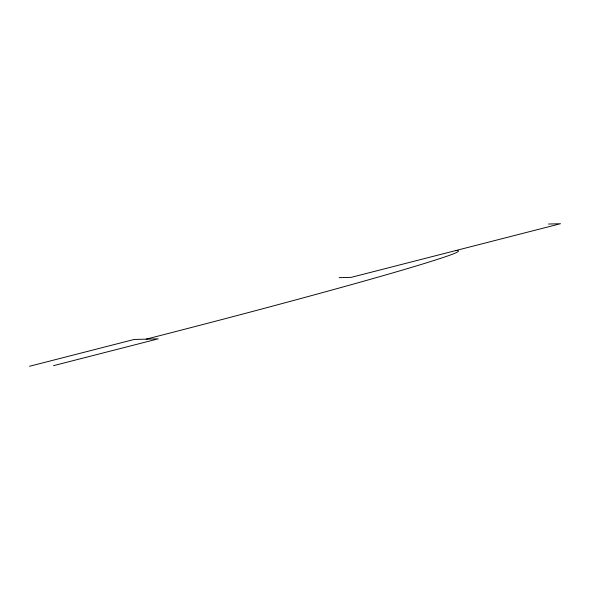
<?xml version="1.0" encoding="UTF-8"?>
<svg xmlns="http://www.w3.org/2000/svg" width="590" height="590" viewBox="0 0 590 590"><rect width="100%" height="100%" fill="white"/><g stroke="black" fill="none" stroke-linecap="round" stroke-linejoin="round"><path stroke-width="0.89" d="M29.5 366.279L134.166 339.457L158.179 338.844L53.506 365.667M548.494 224.03L560.5 223.721L351.161 277.366L339.161 277.669M146.173 339.154A617.605 11.859 -13.6 0 0 271.223 306.483A933.033 17.914 -13.6 0 0 447.058 256.171A617.605 11.859 -13.6 0 0 455.834 250.544"/></g></svg>
